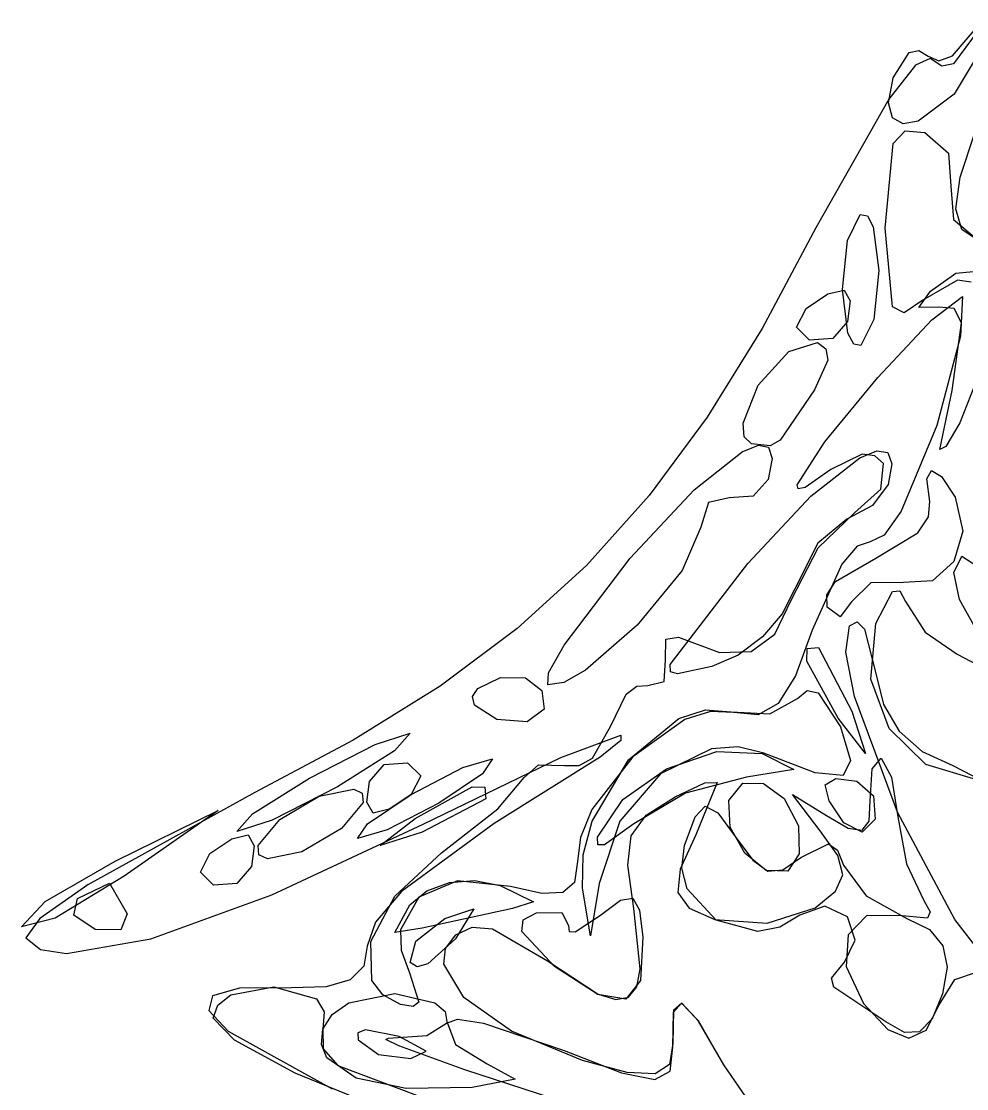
# Model space of a CAD drawing. Extents: x -886 to 651, y -59 to 942.
# Drawn here: x -217.59 to -197.55, y 93.68 to 116.31 of the extents above; entities that cross this region are included whole.
import ezdxf

# ---------------------------------------------------------------- set-up
doc = ezdxf.new("R2010")
doc.units = 0

msp = doc.modelspace()

# ---------------------------------------------------------------- linework, layer by layer
at = {"layer": 'Layer 1'}
for p, q in [((-197.84625, 115.578241), (-197.22389, 116.30796)), ((-197.326004, 116.089149), (-197.821781, 115.410748)), ((-197.15541, 115.86184), (-197.810177, 114.765089)), ((-199.10492, 115.11299), (-198.762668, 115.646227)), ((-198.762668, 115.646227), (-198.557726, 115.692334)), ((-198.557726, 115.692334), (-198.36271, 115.57138)), ((-198.31841, 115.52259), (-198.632693, 115.380881)), ((-198.36271, 115.57138), (-198.136403, 115.472373)), ((-198.071867, 115.357792), (-198.31841, 115.52259)), ((-198.136403, 115.472373), (-197.84625, 115.578241)), ((-197.821781, 115.410748), (-198.071867, 115.357792)), ((-198.632693, 115.380881), (-199.194267, 114.656336)), ((-199.200669, 114.583154), (-199.10492, 115.11299)), ((-197.810177, 114.765089), (-198.57442, 114.18978)), ((-199.194267, 114.656336), (-200.7413, 111.93024)), ((-199.116535, 114.263288), (-199.200669, 114.583154)), ((-198.893969, 114.137471), (-199.116535, 114.263288)), ((-198.57442, 114.18978), (-198.893969, 114.137471)), ((-199.105172, 113.717775), (-198.850885, 113.987378)), ((-198.850885, 113.987378), (-198.43599, 113.95284)), ((-198.43599, 113.95284), (-197.932406, 113.511468)), ((-197.682694, 113.00464), (-197.36903, 113.9414)), ((-199.27337, 111.92298), (-199.105172, 113.717775)), ((-197.932406, 113.511468), (-197.8836, 112.81244)), ((-197.777045, 112.333636), (-197.682694, 113.00464)), ((-197.8836, 112.81244), (-197.8247, 112.110266)), ((-197.8836, 112.81244), (-197.8836, 112.81244)), ((-197.651188, 111.896987), (-197.777045, 112.333636)), ((-200.072218, 111.664948), (-199.80183, 112.21642)), ((-199.80183, 112.21642), (-199.651439, 112.185322)), ((-199.651439, 112.185322), (-199.527195, 111.95096)), ((-197.8247, 112.110266), (-197.29684, 111.66133)), ((-200.7413, 111.93024), (-201.88005, 109.795903)), ((-199.527195, 111.95096), (-199.40874, 111.02838)), ((-199.11681, 110.258579), (-199.27337, 111.92298)), ((-197.30423, 111.66329), (-197.651188, 111.896987)), ((-200.18044, 110.62341), (-200.072218, 111.664948)), ((-199.40874, 111.02838), (-199.516968, 109.986843)), ((-199.40874, 111.02838), (-199.40874, 111.02838)), ((-198.31464, 110.58853), (-197.776937, 110.966992)), ((-197.776937, 110.966992), (-197.4044, 111.005626)), ((-197.736726, 110.822874), (-198.47848, 110.39783)), ((-197.451039, 110.779271), (-197.736726, 110.822874)), ((-200.95186, 110.21843), (-200.489342, 110.53015)), ((-200.489342, 110.53015), (-200.14543, 110.61258)), ((-200.06199, 109.700834), (-200.18044, 110.62341)), ((-200.14543, 110.61258), (-200.01606, 110.382635)), ((-198.560285, 110.242618), (-198.31464, 110.58853)), ((-198.284734, 109.982089), (-197.63693, 110.475435)), ((-197.63693, 110.475435), (-197.677121, 109.6347)), ((-201.155126, 109.825907), (-200.95186, 110.21843)), ((-200.01606, 110.382635), (-200.06933, 109.94338)), ((-198.871472, 110.128854), (-199.11681, 110.258579)), ((-198.47848, 110.39783), (-198.871472, 110.128854)), ((-198.13606, 110.24823), (-198.560285, 110.242618)), ((-197.812348, 110.217974), (-198.13606, 110.24823)), ((-197.657485, 109.915699), (-197.812348, 110.217974)), ((-199.516968, 109.986843), (-199.78736, 109.43537)), ((-199.431256, 108.757232), (-198.284734, 109.982089)), ((-201.88005, 109.795903), (-203.047076, 107.915639)), ((-200.87576, 109.54923), (-201.155126, 109.825907)), ((-200.06933, 109.94338), (-200.381859, 109.584905)), ((-200.06933, 109.94338), (-200.06933, 109.94338)), ((-197.85262, 108.48453), (-197.657485, 109.915699)), ((-200.381859, 109.584905), (-200.87576, 109.54923)), ((-199.937749, 109.466473), (-200.06199, 109.700834)), ((-197.677121, 109.6347), (-198.17581, 107.738685)), ((-201.96702, 108.5981), (-201.31953, 109.308056)), ((-201.31953, 109.308056), (-200.7099, 109.49728)), ((-200.7099, 109.49728), (-200.53473, 109.362111)), ((-200.53473, 109.362111), (-200.4885, 109.128343)), ((-199.78736, 109.43537), (-199.937749, 109.466473)), ((-200.4885, 109.128343), (-200.7744, 108.49635)), ((-197.225714, 108.982005), (-197.69278, 107.79807)), ((-200.556008, 107.393967), (-199.431256, 108.757232)), ((-202.286696, 107.785983), (-201.96702, 108.5981)), ((-200.7744, 108.4964), (-201.49825, 107.43103)), ((-200.7744, 108.49635), (-200.7744, 108.4964)), ((-198.112833, 107.228074), (-197.85262, 108.48453)), ((-203.047076, 107.915639), (-204.278087, 106.253523)), ((-202.262036, 107.500938), (-202.286696, 107.785983)), ((-198.17581, 107.73868), (-198.931404, 105.922729)), ((-198.17581, 107.738685), (-198.17581, 107.73868)), ((-197.69278, 107.79807), (-197.989659, 107.292585)), ((-202.1082, 107.35113), (-202.262036, 107.500938)), ((-202.306819, 107.184537), (-201.961004, 107.326193)), ((-201.709066, 107.306071), (-202.1082, 107.35113)), ((-201.961004, 107.326193), (-201.744178, 107.281164)), ((-201.744178, 107.281164), (-201.671468, 107.040788)), ((-201.49825, 107.43103), (-201.709066, 107.306071)), ((-201.1385, 106.485395), (-200.556008, 107.393967)), ((-197.989659, 107.292585), (-198.112833, 107.228074)), ((-203.32491, 106.375827), (-202.306819, 107.184537)), ((-201.671468, 107.040788), (-201.758, 106.5964)), ((-200.851601, 106.245386), (-199.812364, 107.056657)), ((-199.762724, 107.131581), (-200.42754, 106.808065)), ((-199.812364, 107.056657), (-199.449582, 107.203978)), ((-199.492183, 107.099858), (-199.762724, 107.131581)), ((-199.31171, 106.933645), (-199.492183, 107.099858)), ((-199.449582, 107.203978), (-199.216285, 107.16507)), ((-199.216285, 107.16507), (-199.131169, 106.929419)), ((-200.42754, 106.808065), (-200.97343, 106.426639)), ((-199.368966, 106.390812), (-199.31171, 106.933645)), ((-199.131169, 106.929419), (-199.21293, 106.48651)), ((-201.758, 106.5964), (-202.074727, 106.239235)), ((-201.758, 106.5964), (-201.758, 106.5964)), ((-198.390995, 106.60715), (-198.293701, 106.786109)), ((-198.3262, 106.12978), (-198.390995, 106.60715)), ((-198.293701, 106.786109), (-198.077804, 106.659403)), ((-198.077804, 106.659403), (-197.78679, 106.21978)), ((-204.67744, 104.92434), (-203.32491, 106.375827)), ((-201.115233, 106.3957), (-201.1385, 106.485395)), ((-200.97343, 106.426639), (-201.115233, 106.3957)), ((-199.92615, 105.885135), (-199.368966, 106.390812)), ((-199.21293, 106.48651), (-199.540903, 106.042569)), ((-199.21293, 106.48651), (-199.21293, 106.48651)), ((-204.278087, 106.253523), (-205.608795, 104.773631)), ((-202.57873, 106.2067), (-203.0183, 106.106689)), ((-202.074727, 106.239235), (-202.57873, 106.2067)), ((-202.18443, 104.81537), (-200.851601, 106.245386)), ((-198.356928, 105.803205), (-198.3262, 106.12978)), ((-197.78679, 106.21978), (-197.78679, 106.21977)), ((-197.78679, 106.21977), (-197.624862, 105.501451)), ((-203.0183, 106.106689), (-203.1801, 105.58727)), ((-199.540903, 106.042569), (-200.08714, 105.75264)), ((-198.931404, 105.922729), (-199.295757, 105.412229)), ((-200.08714, 105.75264), (-200.70122, 105.245068)), ((-200.694974, 105.14919), (-199.92615, 105.885135)), ((-198.582714, 105.46722), (-198.356928, 105.803205)), ((-203.1801, 105.58727), (-203.57497, 104.664623)), ((-199.4694, 104.92514), (-198.582714, 105.46722)), ((-197.624862, 105.501451), (-197.816695, 104.85847)), ((-200.70122, 105.245068), (-201.1923, 104.27779)), ((-199.58931, 105.27452), (-199.868389, 105.183234)), ((-199.295757, 105.412229), (-199.58931, 105.27452)), ((-201.26108, 104.052735), (-200.694974, 105.14919)), ((-199.868389, 105.183234), (-200.193345, 104.799135)), ((-205.608795, 104.773631), (-207.07491, 103.440041)), ((-206.082015, 103.082706), (-204.67744, 104.92434)), ((-203.831229, 102.67026), (-202.18443, 104.81537)), ((-200.193345, 104.799135), (-200.81943, 103.3987)), ((-200.323529, 104.433218), (-199.4694, 104.92514)), ((-197.816695, 104.85847), (-198.268951, 104.444059)), ((-197.81631, 104.620961), (-197.64807, 104.97065)), ((-197.64807, 104.97065), (-197.312024, 104.752244)), ((-203.57497, 104.664623), (-204.532548, 103.505881)), ((-197.699635, 104.054546), (-197.81631, 104.620961)), ((-200.514062, 104.151534), (-200.323529, 104.433218)), ((-199.574405, 104.404083), (-199.98473, 104.0001)), ((-198.88829, 104.41145), (-199.574405, 104.404083)), ((-198.268951, 104.444059), (-198.88829, 104.41145)), ((-201.1923, 104.27779), (-201.455995, 103.747092)), ((-200.50175, 103.89127), (-200.514062, 104.151534)), ((-199.47236, 103.542802), (-199.120595, 104.220308)), ((-199.120595, 104.220308), (-198.964892, 104.231869)), ((-198.964892, 104.231869), (-198.84245, 104.010572)), ((-201.614055, 103.318628), (-201.26108, 104.052735)), ((-200.22485, 103.684996), (-200.50175, 103.89127)), ((-199.98473, 104.0001), (-200.22485, 103.684996)), ((-198.84245, 104.010572), (-198.426212, 103.358895)), ((-197.383602, 103.494193), (-197.699635, 104.054546)), ((-201.455995, 103.747092), (-201.875716, 103.259132)), ((-207.07491, 103.440041), (-208.712142, 102.216828)), ((-204.532548, 103.505881), (-205.625437, 102.551501)), ((-200.109664, 102.933816), (-200.02874, 103.495667)), ((-200.02874, 103.495667), (-199.867644, 103.581299)), ((-199.867644, 103.581299), (-199.710274, 103.423681)), ((-199.710274, 103.423681), (-199.47889, 102.508267)), ((-199.576913, 102.36148), (-199.47236, 103.542802)), ((-203.92984, 102.770395), (-203.925548, 103.209067)), ((-203.925548, 103.209067), (-203.65583, 103.254035)), ((-203.65583, 103.254035), (-202.789253, 102.926676)), ((-201.875716, 103.259132), (-202.393711, 102.868047)), ((-202.116054, 102.945741), (-201.614055, 103.318628)), ((-200.81943, 103.3987), (-201.176519, 102.431377)), ((-198.426212, 103.358895), (-197.74953, 102.889032)), ((-206.415363, 102.493202), (-206.082015, 103.082706)), ((-200.93763, 102.743225), (-200.930237, 103.015362)), ((-200.930237, 103.015362), (-200.68703, 103.03556)), ((-200.68703, 103.03556), (-199.97833, 101.68508)), ((-203.96321, 102.31362), (-203.92984, 102.770395)), ((-202.393711, 102.868047), (-202.95223, 102.62797)), ((-202.789253, 102.926676), (-202.116054, 102.945741)), ((-200.26969, 101.53217), (-200.93763, 102.743225)), ((-199.925368, 101.993864), (-200.109664, 102.933816)), ((-197.74953, 102.889032), (-195.30285, 101.611442)), ((-205.625437, 102.551501), (-206.089061, 102.28859)), ((-203.82797, 102.520392), (-203.831229, 102.67026)), ((-203.674969, 102.478812), (-203.82797, 102.520392)), ((-202.95223, 102.62797), (-203.674969, 102.478812)), ((-199.47889, 102.508267), (-199.47889, 102.50824)), ((-199.47889, 102.50824), (-199.311368, 101.822696)), ((-207.91209, 102.16764), (-207.42755, 102.396523)), ((-207.42755, 102.396523), (-206.90266, 102.39094)), ((-206.90266, 102.39094), (-206.556553, 102.12506)), ((-206.42624, 102.24194), (-206.415363, 102.493202)), ((-206.089061, 102.28859), (-206.42624, 102.24194)), ((-204.30282, 102.225155), (-203.96321, 102.31362)), ((-201.176519, 102.431377), (-201.544745, 101.8493)), ((-199.19001, 101.314452), (-199.576913, 102.36148)), ((-208.712142, 102.216828), (-210.556202, 101.068069)), ((-208.021483, 101.992876), (-207.91209, 102.16764)), ((-206.556553, 102.12506), (-206.50185, 101.72811)), ((-204.765653, 102.042159), (-204.537886, 102.210515)), ((-204.537886, 102.210515), (-204.30282, 102.225155)), ((-201.13534, 101.95573), (-200.9249, 102.12016)), ((-200.9249, 102.12016), (-200.695749, 102.069139)), ((-200.695749, 102.069139), (-200.22345, 101.34878)), ((-207.982379, 101.809649), (-208.021483, 101.992876)), ((-205.09527, 101.358095), (-204.765653, 102.042159)), ((-201.544745, 101.8493), (-201.968516, 101.606201)), ((-201.72122, 101.630906), (-201.13534, 101.95573)), ((-199.013914, 99.542088), (-199.925368, 101.993864)), ((-199.311368, 101.822696), (-198.978752, 101.26101)), ((-207.51128, 101.50481), (-207.982379, 101.809649)), ((-206.50185, 101.72811), (-206.861388, 101.460276)), ((-206.50185, 101.72811), (-206.50185, 101.72811)), ((-203.650536, 101.525963), (-203.083745, 101.7092)), ((-202.97589, 101.679486), (-203.518615, 101.505487)), ((-203.083745, 101.7092), (-202.53843, 101.67173)), ((-202.49224, 101.65581), (-202.97589, 101.679486)), ((-202.53843, 101.67173), (-201.72122, 101.630906)), ((-201.968516, 101.606201), (-202.49224, 101.65581)), ((-199.97833, 101.68508), (-199.694245, 100.789674)), ((-199.97833, 101.68508), (-199.97833, 101.68508)), ((-206.861388, 101.460276), (-207.51128, 101.50481)), ((-204.719421, 100.65033), (-203.650536, 101.525963)), ((-203.518615, 101.505487), (-204.623355, 100.717311)), ((-199.694245, 100.789674), (-200.26969, 101.53217)), ((-210.090966, 100.973971), (-209.34265, 101.214772)), ((-209.34265, 101.214772), (-209.675454, 100.844475)), ((-206.152795, 100.701534), (-204.87568, 101.176)), ((-205.478391, 100.68615), (-205.09527, 101.358095)), ((-204.87568, 101.176), (-204.877273, 101.060544)), ((-200.22345, 101.34878), (-200.009623, 100.634733)), ((-200.22345, 101.34878), (-200.22345, 101.34878)), ((-198.409387, 100.553106), (-199.19001, 101.314452)), ((-198.978752, 101.26101), (-198.486151, 100.829329)), ((-210.556202, 101.068069), (-212.6428, 99.95784)), ((-211.47703, 100.266272), (-210.090966, 100.973971)), ((-204.877273, 101.060544), (-205.319478, 100.709824)), ((-202.391885, 100.924844), (-202.955962, 100.884)), ((-201.84493, 100.7905), (-202.391885, 100.924844)), ((-209.675454, 100.844475), (-210.88869, 100.082902)), ((-209.06775, 99.28725), (-206.152795, 100.701534)), ((-205.319478, 100.709824), (-207.56726, 99.30218)), ((-204.623355, 100.717311), (-205.490593, 99.596977)), ((-202.955962, 100.884), (-204.038438, 100.353313)), ((-203.908129, 100.460354), (-202.842205, 100.826718)), ((-202.842205, 100.826718), (-201.88394, 100.785674)), ((-201.88394, 100.785674), (-201.213119, 100.447144)), ((-200.758139, 100.377016), (-201.84493, 100.7905)), ((-198.486151, 100.829329), (-197.83867, 100.5338)), ((-210.20888, 100.193277), (-209.896348, 100.551752)), ((-209.896348, 100.551752), (-209.40245, 100.587427)), ((-209.40245, 100.587427), (-209.123084, 100.31075)), ((-209.32616, 99.918657), (-208.228665, 100.488357)), ((-208.228665, 100.488357), (-207.60037, 100.671764)), ((-207.60037, 100.671764), (-207.813152, 100.358865)), ((-206.92733, 100.277035), (-206.626933, 100.545974)), ((-206.626933, 100.545974), (-206.06987, 100.532245)), ((-206.06987, 100.532245), (-205.764075, 100.530897)), ((-205.764075, 100.530897), (-205.478391, 100.68615)), ((-205.486823, 99.350759), (-204.719421, 100.65033)), ((-200.009623, 100.634733), (-200.167111, 100.317953)), ((-199.550787, 100.458185), (-199.36186, 100.685871)), ((-199.36186, 100.685871), (-199.136779, 100.283911)), ((-197.33278, 100.228832), (-198.409387, 100.553106)), ((-197.83867, 100.5338), (-196.730357, 99.957315)), ((-212.690266, 99.50471), (-211.47703, 100.266272)), ((-209.123084, 100.31075), (-209.32635, 99.91823)), ((-207.813152, 100.358865), (-208.73782, 99.73529)), ((-207.49034, 99.615074), (-206.92733, 100.277035)), ((-204.038438, 100.353313), (-204.898264, 99.351575)), ((-204.834288, 99.812583), (-203.908129, 100.460354)), ((-202.21731, 100.285284), (-203.509787, 99.946308)), ((-201.213119, 100.447144), (-202.21731, 100.285284)), ((-202.21731, 100.285284), (-202.21731, 100.285284)), ((-200.167111, 100.317953), (-200.758139, 100.377016)), ((-200.54718, 100.125354), (-200.317239, 100.254724)), ((-200.317239, 100.254724), (-199.87798, 100.201454)), ((-199.59192, 99.782024), (-199.550787, 100.458185)), ((-199.136779, 100.283911), (-199.00871, 99.446201)), ((-210.88869, 100.082904), (-212.274754, 99.375205)), ((-211.27297, 99.880273), (-210.538549, 100.033536)), ((-210.88869, 100.082902), (-210.88869, 100.082904)), ((-210.538549, 100.033536), (-210.36018, 99.944101)), ((-210.26215, 99.754011), (-210.20888, 100.193277)), ((-209.24245, 99.409354), (-208.031399, 100.07729)), ((-208.031399, 100.07729), (-207.75926, 100.069896)), ((-207.75926, 100.069896), (-207.73906, 99.82669)), ((-203.72783, 99.866799), (-203.099402, 100.166958)), ((-202.836465, 100.169544), (-203.28814, 99.065218)), ((-203.099402, 100.166958), (-202.836465, 100.169544)), ((-202.58692, 99.792993), (-202.291467, 100.155917)), ((-202.291467, 100.155917), (-201.852133, 100.151894)), ((-201.852133, 100.151894), (-201.412187, 99.833465)), ((-200.464757, 99.78144), (-200.54718, 100.125354)), ((-199.87798, 100.201454), (-199.519509, 99.888921)), ((-212.6428, 99.95784), (-216.18216, 98.003086)), ((-212.111325, 99.38443), (-211.27297, 99.880273)), ((-210.36018, 99.944101), (-210.34556, 99.7493)), ((-210.250826, 99.295095), (-209.32616, 99.918657)), ((-209.32635, 99.91823), (-209.788868, 99.606506)), ((-209.32635, 99.91823), (-209.32635, 99.91823)), ((-207.73906, 99.82669), (-209.08955, 99.117988)), ((-207.73906, 99.82669), (-207.73906, 99.82669)), ((-205.37326, 99.009404), (-204.834288, 99.812583)), ((-203.509787, 99.946308), (-204.60416, 99.295011)), ((-204.342954, 99.476742), (-203.72783, 99.866799)), ((-202.560225, 99.22431), (-202.58692, 99.792993)), ((-201.412187, 99.833465), (-201.1149, 99.253168)), ((-200.65263, 99.14833), (-201.23992, 99.916734)), ((-201.23992, 99.916734), (-200.51534, 99.473069)), ((-199.519509, 99.888921), (-199.48383, 99.395019)), ((-215.5985, 98.504), (-213.41657, 99.5795)), ((-213.41657, 99.5795), (-215.4086, 98.18757)), ((-210.34556, 99.7493), (-210.801355, 99.199433)), ((-210.34556, 99.7493), (-210.34556, 99.7493)), ((-210.13278, 99.52408), (-210.26215, 99.754011)), ((-209.788868, 99.606506), (-210.13278, 99.52408)), ((-208.73782, 99.73529), (-209.83531, 99.16559)), ((-208.73782, 99.73529), (-208.73782, 99.73529)), ((-208.67879, 98.683875), (-207.49034, 99.615074)), ((-205.490593, 99.596977), (-205.736439, 99.00778)), ((-203.305484, 99.445719), (-203.089091, 99.673523)), ((-203.089091, 99.673523), (-202.824768, 99.530579)), ((-200.15303, 99.31892), (-200.464757, 99.78144)), ((-199.613671, 99.352225), (-199.59192, 99.782024)), ((-213.02307, 99.134402), (-212.690266, 99.50471)), ((-212.274754, 99.375205), (-213.02307, 99.134402)), ((-212.56712, 98.834563), (-212.111325, 99.38443)), ((-209.984955, 98.833905), (-209.24245, 99.409354)), ((-205.676761, 98.6376), (-205.486823, 99.350759)), ((-204.898264, 99.351575), (-205.34135, 98.03192)), ((-204.661926, 99.038111), (-204.342954, 99.476742)), ((-203.53157, 98.836994), (-203.305484, 99.445719)), ((-202.824768, 99.530579), (-202.45489, 99.027058)), ((-200.51534, 99.473069), (-200.05669, 99.204)), ((-199.762364, 99.161634), (-199.613671, 99.352225)), ((-199.48383, 99.395), (-199.760515, 99.115639)), ((-199.48383, 99.395019), (-199.48383, 99.395)), ((-197.799967, 97.265199), (-199.013914, 99.542088)), ((-199.00871, 99.446201), (-199.00867, 99.44622)), ((-199.00867, 99.44622), (-198.821169, 98.450685)), ((-212.277849, 97.788312), (-209.06775, 99.28725)), ((-210.801355, 99.199433), (-211.63971, 98.70359)), ((-210.4636, 98.982185), (-210.250826, 99.295095)), ((-209.83531, 99.16559), (-210.4636, 98.982185)), ((-209.08955, 99.117988), (-209.984955, 98.833905)), ((-207.56726, 99.30218), (-209.528497, 97.858336)), ((-204.60416, 99.295011), (-205.223314, 98.850717)), ((-202.249104, 98.671768), (-202.560225, 99.22431)), ((-201.1149, 99.25317), (-201.100069, 98.661172)), ((-201.1149, 99.253168), (-201.1149, 99.25317)), ((-200.279868, 98.625581), (-200.65263, 99.14833)), ((-199.760515, 99.115639), (-200.15303, 99.31892)), ((-200.05669, 99.204), (-199.762364, 99.161634)), ((-213.59029, 98.665081), (-213.127772, 98.976805)), ((-213.127772, 98.976805), (-212.78386, 99.059231)), ((-212.78386, 99.059231), (-212.65449, 98.829299)), ((-205.736439, 99.00778), (-205.80446, 98.45018)), ((-205.369558, 98.850002), (-205.37326, 99.009404)), ((-204.73247, 98.42163), (-204.661926, 99.038111)), ((-203.28814, 99.065218), (-203.618508, 98.33747)), ((-202.45489, 99.027058), (-202.08143, 98.522558)), ((-213.793549, 98.272561), (-213.59029, 98.665081)), ((-212.65449, 98.829299), (-212.70776, 98.39003)), ((-212.5525, 98.639764), (-212.56712, 98.834563)), ((-211.63971, 98.70359), (-212.374131, 98.55033)), ((-209.673219, 97.763047), (-208.67879, 98.683875)), ((-205.223314, 98.850717), (-205.369558, 98.850002)), ((-203.587978, 98.356851), (-203.53157, 98.836994)), ((-201.793771, 98.30377), (-202.249104, 98.671768)), ((-201.100069, 98.661172), (-201.33444, 98.288723)), ((-201.06047, 98.582324), (-200.473233, 98.868222)), ((-200.473233, 98.868222), (-200.284915, 98.736615)), ((-200.284915, 98.736615), (-200.15403, 98.419681)), ((-217.083702, 97.65148), (-215.5985, 98.504)), ((-212.374131, 98.55033), (-212.5525, 98.639764)), ((-205.80446, 98.45018), (-205.861754, 98.051515)), ((-205.69448, 97.93318), (-205.676761, 98.6376)), ((-202.08143, 98.522558), (-201.763643, 98.292741)), ((-201.442874, 98.318898), (-201.06047, 98.582324)), ((-200.170421, 98.217065), (-200.279868, 98.625581)), ((-198.821169, 98.450685), (-198.45315, 97.66924)), ((-213.51419, 97.99588), (-213.793549, 98.272561)), ((-212.70775, 98.39003), (-213.020284, 98.031558)), ((-212.70776, 98.39003), (-212.70775, 98.39003)), ((-204.60231, 97.498019), (-204.73247, 98.42163)), ((-203.618508, 98.33747), (-203.671564, 97.841784)), ((-203.471845, 97.919565), (-203.587978, 98.356851)), ((-201.33444, 98.288723), (-201.793771, 98.30377)), ((-201.763643, 98.292741), (-201.442874, 98.318898)), ((-200.327841, 97.866596), (-200.170421, 98.217065)), ((-200.15403, 98.419681), (-200.15398, 98.41969)), ((-200.15398, 98.41969), (-199.67764, 97.766682)), ((-216.18216, 98.003086), (-217.195295, 97.287347)), ((-215.4086, 98.18757), (-216.871261, 97.297477)), ((-216.40181, 97.713078), (-215.72127, 98.03888)), ((-215.72127, 98.03888), (-215.34634, 97.38412)), ((-213.020284, 98.031558), (-213.51419, 97.99588)), ((-208.3414, 98.084633), (-209.164346, 97.740346)), ((-208.99488, 97.87317), (-208.513574, 98.049111)), ((-208.513574, 98.049111), (-207.972993, 98.092059)), ((-207.21481, 97.96881), (-208.3414, 98.084633)), ((-207.972993, 98.092059), (-207.43607, 97.988533)), ((-207.43607, 97.988533), (-206.734098, 97.643749)), ((-205.861754, 98.051515), (-206.106649, 97.841563)), ((-205.34135, 98.03192), (-205.524091, 96.919148)), ((-214.845212, 96.860912), (-212.277849, 97.788312)), ((-210.18215, 96.799498), (-209.673219, 97.763047)), ((-209.528497, 97.858336), (-210.077529, 97.213474)), ((-209.35398, 97.577716), (-208.99488, 97.87317)), ((-206.553036, 97.815576), (-207.21481, 97.96881)), ((-206.106649, 97.841563), (-206.553036, 97.815576)), ((-205.524091, 96.919148), (-205.69448, 97.93318)), ((-203.671564, 97.841784), (-203.431413, 97.507665)), ((-202.859758, 97.256659), (-203.471845, 97.919565)), ((-200.75568, 97.51799), (-200.327841, 97.866596)), ((-199.67764, 97.766682), (-198.81253, 97.2872)), ((-217.59053, 97.11208), (-217.083702, 97.65148)), ((-216.479699, 97.357453), (-216.40181, 97.713078)), ((-209.67328, 96.992906), (-209.35398, 97.577716)), ((-209.164346, 97.740346), (-209.548582, 97.051538)), ((-206.734098, 97.643749), (-207.17406, 97.49746)), ((-205.30813, 97.357261), (-204.883375, 97.674026)), ((-204.883375, 97.674026), (-204.624266, 97.71807)), ((-204.624266, 97.71807), (-204.483982, 97.464872)), ((-200.556159, 97.547969), (-201.08093, 97.359214)), ((-200.07509, 97.323864), (-200.556159, 97.547969)), ((-198.45315, 97.66924), (-198.323118, 97.433328)), ((-216.871261, 97.297477), (-217.59053, 97.11208)), ((-216.02688, 97.058312), (-216.479699, 97.357453)), ((-215.34634, 97.38412), (-215.484294, 97.047213)), ((-215.34634, 97.38412), (-215.34634, 97.38412)), ((-207.17406, 97.49746), (-209.09198, 97.086637)), ((-208.61271, 97.286502), (-207.996323, 97.495984)), ((-207.996323, 97.495984), (-208.386, 96.8545)), ((-207.17406, 97.49746), (-207.17406, 97.49746)), ((-206.946863, 97.257569), (-206.66868, 97.408436)), ((-206.66868, 97.408436), (-206.129336, 97.416853)), ((-206.129336, 97.416853), (-205.98639, 97.140725)), ((-205.844724, 97.006863), (-205.30813, 97.357261)), ((-204.470055, 96.222124), (-204.60231, 97.498019)), ((-204.483982, 97.464872), (-204.4157, 96.889912)), ((-203.431413, 97.507665), (-202.88216, 97.264618)), ((-201.773549, 97.188214), (-200.75568, 97.51799)), ((-201.08093, 97.359214), (-201.508841, 97.103093)), ((-199.906848, 96.828059), (-200.07509, 97.323864)), ((-199.669736, 97.347333), (-200.058284, 96.93975)), ((-198.98901, 97.352136), (-199.669736, 97.347333)), ((-198.375506, 97.298037), (-198.98901, 97.352136)), ((-198.323118, 97.433328), (-198.375506, 97.298037)), ((-217.195295, 97.287347), (-217.49192, 96.88066)), ((-210.077529, 97.213474), (-210.256, 96.70015)), ((-209.09198, 97.086637), (-209.67328, 96.992906)), ((-209.222141, 96.80805), (-208.61271, 97.286502)), ((-208.37457, 96.94315), (-208.032144, 97.107133)), ((-208.032144, 97.107133), (-207.602192, 97.072184)), ((-207.602192, 97.072184), (-206.43722, 96.393429)), ((-206.974774, 97.014846), (-206.946863, 97.257569)), ((-205.98639, 97.140725), (-205.976089, 97.00972)), ((-202.88216, 97.264618), (-201.773549, 97.188214)), ((-201.970917, 97.014477), (-202.859758, 97.256659)), ((-201.508841, 97.103093), (-201.970917, 97.014477)), ((-198.81253, 97.2872), (-198.333431, 97.054175)), ((-197.237557, 96.543856), (-197.799967, 97.265199)), ((-217.49192, 96.88066), (-217.184981, 96.62891)), ((-216.629887, 96.545034), (-214.845212, 96.860912)), ((-215.484294, 97.047213), (-216.02688, 97.058312)), ((-209.548582, 97.051538), (-209.533975, 96.614061)), ((-208.386, 96.8545), (-208.968518, 96.324751)), ((-208.593657, 96.649946), (-208.37457, 96.94315)), ((-208.386, 96.8545), (-208.386, 96.8545)), ((-206.28474, 96.268576), (-206.974774, 97.014846)), ((-205.976089, 97.00972), (-205.844724, 97.006863)), ((-204.4157, 96.8899), (-204.461994, 95.977479)), ((-204.4157, 96.889912), (-204.4157, 96.8899)), ((-200.058284, 96.93975), (-200.097952, 96.271795)), ((-198.333431, 97.054175), (-198.048761, 96.712609)), ((-217.184981, 96.62891), (-216.629887, 96.545034)), ((-210.256, 96.70015), (-210.330225, 96.274884)), ((-210.156646, 95.974287), (-210.18215, 96.799498)), ((-209.34321, 96.356732), (-209.222141, 96.80805)), ((-208.631342, 96.322569), (-208.593657, 96.649946)), ((-200.13429, 96.363568), (-199.906848, 96.828059)), ((-198.048761, 96.712609), (-197.957076, 96.259454)), ((-209.533975, 96.614061), (-209.35904, 96.1338)), ((-206.43722, 96.393429), (-205.359262, 95.686832)), ((-210.330225, 96.274884), (-210.619846, 95.988019)), ((-209.197547, 96.262359), (-209.34321, 96.356732)), ((-208.968518, 96.324751), (-209.197547, 96.262359)), ((-208.208225, 95.610686), (-208.631342, 96.322569)), ((-205.368534, 95.676115), (-206.28474, 96.268576)), ((-204.542845, 95.839427), (-204.470055, 96.222124)), ((-200.411415, 96.025569), (-200.13429, 96.363568)), ((-200.097952, 96.271795), (-199.73204, 95.485876)), ((-197.957076, 96.259454), (-198.05693, 95.69166)), ((-210.619846, 95.988019), (-211.129654, 95.836935)), ((-209.928188, 95.67014), (-210.156646, 95.974287)), ((-209.35904, 96.1338), (-209.162165, 95.518183)), ((-204.461994, 95.977479), (-204.770279, 95.575983)), ((-200.36271, 95.833871), (-200.411415, 96.025569)), ((-198.12647, 95.459706), (-197.794717, 95.992872)), ((-197.794717, 95.992872), (-197.338564, 96.151613)), ((-212.961293, 95.812703), (-213.539849, 95.64912)), ((-213.150531, 95.670565), (-212.23687, 95.842017)), ((-211.86444, 95.819006), (-212.961293, 95.812703)), ((-212.23687, 95.842017), (-211.331497, 95.585683)), ((-211.129654, 95.836935), (-211.86444, 95.819006)), ((-204.712956, 95.624063), (-204.542845, 95.839427)), ((-199.26261, 95.099199), (-200.36271, 95.833871)), ((-213.539849, 95.64912), (-213.616706, 95.341146)), ((-213.425662, 95.451873), (-213.150531, 95.670565)), ((-211.331497, 95.585683), (-211.168002, 95.312183)), ((-210.99918, 95.25244), (-210.645115, 95.49855)), ((-210.645115, 95.49855), (-209.67184, 95.695945)), ((-209.54777, 95.468475), (-209.928188, 95.67014)), ((-209.67184, 95.695945), (-208.821901, 95.497614)), ((-209.162165, 95.518183), (-209.281069, 95.426431)), ((-208.821901, 95.497614), (-208.601342, 95.315371)), ((-207.196658, 94.898272), (-208.208225, 95.610686)), ((-204.770279, 95.575983), (-205.368534, 95.676115)), ((-205.359262, 95.686832), (-204.983918, 95.573906)), ((-204.983918, 95.573906), (-204.712956, 95.624063)), ((-203.76486, 95.306429), (-203.590373, 95.495753)), ((-203.584081, 95.495877), (-203.763268, 95.336114)), ((-203.590373, 95.495753), (-203.239466, 95.124924)), ((-203.231946, 95.114739), (-203.584081, 95.495877)), ((-199.73204, 95.485876), (-199.220634, 94.936825)), ((-198.05693, 95.69166), (-198.279567, 95.158944)), ((-213.616706, 95.341146), (-213.208466, 94.901668)), ((-213.52327, 95.173772), (-213.425662, 95.451873)), ((-211.168002, 95.312183), (-211.19948, 94.94368)), ((-209.281069, 95.426431), (-209.54777, 95.468475)), ((-208.601342, 95.315371), (-208.56546, 95.103658)), ((-203.763268, 95.336114), (-203.77944, 94.639588)), ((-203.77626, 94.561553), (-203.76486, 95.306429)), ((-198.402279, 94.923487), (-198.12647, 95.459706)), ((-213.07223, 94.706462), (-213.52327, 95.173772)), ((-211.19809, 94.94108), (-210.99918, 95.25244)), ((-208.991779, 94.806757), (-208.57789, 95.070071)), ((-208.57789, 95.070071), (-208.340773, 95.152216)), ((-208.56546, 95.10366), (-208.384176, 94.620636)), ((-208.56546, 95.103658), (-208.56546, 95.10366)), ((-208.340773, 95.152216), (-207.790453, 95.070083)), ((-207.790453, 95.070083), (-206.07828, 94.489223)), ((-203.239466, 95.124924), (-202.69881, 94.18934)), ((-202.69693, 94.188563), (-203.231946, 95.114739)), ((-198.865379, 94.871079), (-199.26261, 95.099199)), ((-198.279567, 95.158944), (-198.543374, 94.888206)), ((-213.208466, 94.901668), (-211.003091, 93.679744)), ((-211.22675, 94.620389), (-211.19809, 94.94108)), ((-211.1995, 94.94369), (-211.193917, 94.528832)), ((-211.19948, 94.94368), (-211.1995, 94.94369)), ((-210.293918, 94.9278), (-210.455276, 94.86504)), ((-210.455276, 94.86504), (-210.44811, 94.715406)), ((-209.57961, 94.783746), (-210.293918, 94.9278)), ((-209.80583, 94.754569), (-208.991779, 94.806757)), ((-205.68808, 94.2761), (-207.196658, 94.898272)), ((-199.220634, 94.936825), (-198.77219, 94.749278)), ((-198.543374, 94.888206), (-198.865379, 94.871079)), ((-198.77219, 94.749278), (-198.402279, 94.923487)), ((-211.787274, 94.00893), (-213.07223, 94.706462)), ((-211.109988, 94.337825), (-211.22675, 94.620389)), ((-210.44811, 94.715406), (-210.44812, 94.715384)), ((-210.44812, 94.715384), (-210.020196, 94.406181)), ((-209.860081, 94.722523), (-209.80583, 94.754569)), ((-209.588794, 94.592563), (-209.860081, 94.722523)), ((-208.185435, 94.078874), (-209.588794, 94.592563)), ((-209.005603, 94.475511), (-209.57961, 94.783746)), ((-208.384176, 94.620636), (-207.71495, 94.208153)), ((-203.77944, 94.639588), (-203.844202, 94.195441)), ((-211.193917, 94.528832), (-210.879134, 94.170327)), ((-210.020196, 94.406181), (-209.33494, 94.31751)), ((-209.33494, 94.31751), (-209.005603, 94.475511)), ((-206.07828, 94.489223), (-204.866185, 94.019719)), ((-203.830077, 94.052274), (-203.77626, 94.561553)), ((-210.488553, 93.905927), (-211.109988, 94.337825)), ((-210.879134, 94.170327), (-209.21434, 93.54663)), ((-207.71495, 94.208153), (-207.119858, 93.885962)), ((-204.744367, 94.02401), (-205.68808, 94.2761)), ((-203.844202, 94.195441), (-204.147792, 93.993686)), ((-202.69881, 94.18934), (-202.69884, 94.18932)), ((-202.69884, 94.18932), (-202.232233, 93.508251)), ((-202.230323, 93.50749), (-202.69693, 94.188563)), ((-207.05655, 92.086002), (-211.787274, 94.00893)), ((-209.430493, 93.683088), (-210.488553, 93.905927)), ((-202.74637, 92.316249), (-208.185435, 94.078874)), ((-204.866185, 94.019719), (-204.155085, 93.872866)), ((-204.147792, 93.993686), (-204.744367, 94.02401)), ((-204.155085, 93.872866), (-203.830077, 94.052274)), ((-208.03252, 93.70701), (-209.430493, 93.683088)), ((-207.119858, 93.885962), (-208.03252, 93.70701))]:
    msp.add_line(p, q, dxfattribs=at)

doc.saveas('drawing.dxf')
